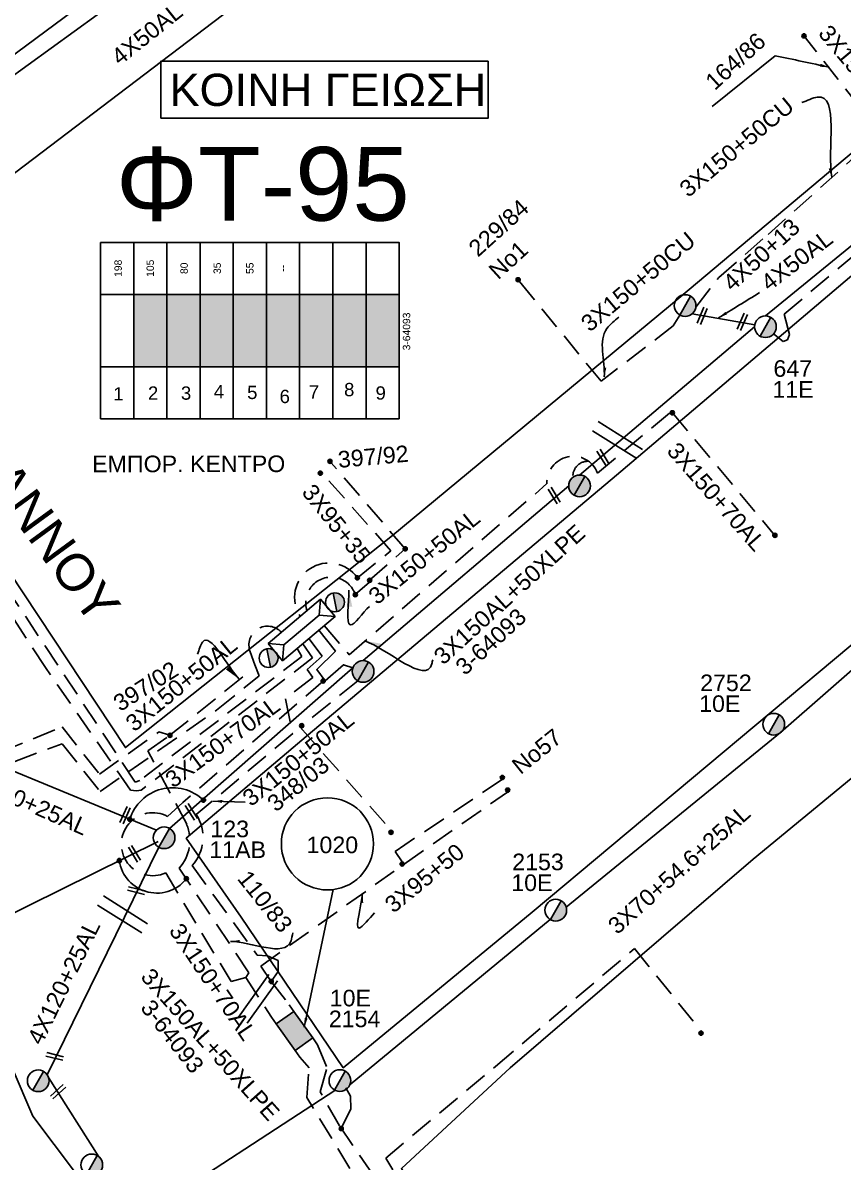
# Model space of a CAD drawing. Header units: millimetres. Extents: x 1266 to 3066, y 765 to 1784.
# Drawn here: x 1404.5 to 1493.5, y 1570.9 to 1694.6 of the extents above; entities that cross this region are included whole.
import ezdxf
from ezdxf.enums import TextEntityAlignment as Align

# ---------------------------------------------------------------- set-up
doc = ezdxf.new("R2010")
doc.units = ezdxf.units.MM
doc.linetypes.add('DASHED', pattern=[19.05, 12.7, -6.35])
for name, color, linetype in [('Link Box 4 Διευθύνσεων', 7, 'Continuous'), ('Άγνωστα', 7, 'Continuous'), ('Ασφαλειοκιβώτια Χ.Τ 9 αναχωρήσεων', 7, 'Continuous'), ('Γέφυρες Εναέριου Δικτύου', 7, 'Continuous'), ('Γυμνά εναέρια ΧΤ (3Φ)   4x50AL', 7, 'Continuous'), ('Γυμνά εναέρια ΧΤ και ΦΟΠ (3Φ)   4x50+16AL', 7, 'Continuous'), ('Επιγραφές - Σχήματα', 7, 'Continuous'), ('Καλώδια ΧΤ   3x150+50AL', 7, 'DASHED'), ('Καλώδια ΧΤ   3x150+50CU', 7, 'DASHED'), ('Καλώδια ΧΤ   3x150+70AL', 7, 'DASHED'), ('Καλώδια ΧΤ   3x150AL+50XLPE', 7, 'DASHED'), ('Μηχανική τομή', 7, 'Continuous'), ('Στύλος Ξύλινος', 7, 'Continuous'), ('Στύλος Ξύλινος @ 1', 7, 'Continuous'), ('Στύλος ΦΜ', 7, 'Continuous'), ('Στύλος ΦΜ @ 1', 7, 'Continuous'), ('Συνδέσεις', 7, 'Continuous'), ('Συνεστραμμένα ΧΤ   3x70+54.6+25 AL', 7, 'SYN_LINE'), ('Συνεστραμμένα ΧΤ   4x120+25 AL', 7, 'SYN_LINE'), ('Τομή', 7, 'Continuous'), ('Υποσταθμός εναέριος 2 στύλων', 7, 'Continuous'), ('Υποσταθμός πόλεως', 7, 'Continuous'), ('Υπόβαθρο ΔΕΗ', 7, 'Continuous'), ('Υπόγεια καλώδια Δικτύου ΧΤ και Παρ. ΧΤ - 3X150+70 AL', 7, 'DASHED')]:
    doc.layers.add(name, color=color, linetype=linetype)
doc.styles.get("Standard").update_dxf_attribs({"font": 'arial.ttf'})
doc.linetypes.add('SYN_LINE', pattern='A,0.5,-0.0001,["/\\/\\/\\/",Standard,S=0.1,R=0,X=0,Y=-0.05],-0.25', length=0.7501)
doc.dimstyles.new('ISO-25', dxfattribs={"dimtxt": 2.5, "dimasz": 2.5, "dimexe": 1.25, "dimexo": 0.625, "dimtad": 1, "dimtxsty": 'Standard', "dimcen": 2.5, "dimadec": 0, "dimazin": 0, "dimtfac": 1, "dimtmove": 0, "dimatfit": 3, "dimfxl": 1, "dimarcsym": 0})

# ---------------------------------------------------------------- blocks, each defined once
blk = doc.blocks.new('ΥΠΑΡΧΩΝ ΤΣΙΜΕΝΤΕΝΙΟΣ ΣΤΥΛΟΣ')
at = {"layer": 'Στύλος ΦΜ'}
blk.add_hatch(color=7, dxfattribs=at).paths.add_polyline_path([(-1.29, -2.28, 0.574793), (2.62, 0, 0.268822), (1.3, 2.27)])
at = {"layer": 'Στύλος ΦΜ', "color": 7}
blk.add_line((-1.29, -2.28), (1.3, 2.27), dxfattribs=at)
blk.add_circle((0, 0), 2.62, dxfattribs=at)
at = {"layer": 'Στύλος ΦΜ', "flags": 4}
for tag, p in [('ΑΡΙΘΜΟΣ', (-4.68, 8.05)), ('ΤΥΠΟΣ', (-4.91, 3.03))]:
    blk.add_attdef(tag, p, '', height=4, dxfattribs=at)
blk = doc.blocks.new('ΥΠΑΡΧΩΝ ΞΥΛΙΝΟΣ ΣΤΥΛΟΣ')
at = {"layer": 'Στύλος Ξύλινος'}
h = blk.add_hatch(color=7, dxfattribs=at)
h.paths.add_polyline_path([(-2.62, 0, 0.270008), (-1.29, -2.28), (1.3, 2.27, 0.576266)])
h.paths.add_polyline_path([(-1.29, -2.28, 0.574793), (2.62, 0, 0.268822), (1.3, 2.27)])
at = {"layer": 'Στύλος Ξύλινος', "color": 7}
blk.add_line((-1.29, -2.28), (1.3, 2.27), dxfattribs=at)
blk.add_circle((0, 0), 2.62, dxfattribs=at)
at = {"layer": 'Στύλος Ξύλινος', "flags": 4}
for tag, p in [('ΑΡΙΘΜΟΣ', (-4.91, 8.6)), ('ΤΥΠΟΣ', (-4.85, 3.39))]:
    blk.add_attdef(tag, p, '', height=4, dxfattribs=at)
blk = doc.blocks.new('_ΣΥΝΔΕΣΗ')
at = {"layer": 'Συνδέσεις', "linetype": 'SYN_LINE', "ltscale": 40}
blk.add_hatch(color=256, dxfattribs=at).paths.add_polyline_path([(0.5, -0.01, 1), (-0.5, -0.01, 1)])
at = {"layer": 'Συνδέσεις'}
blk.add_circle((0, -0.01), 0.5, dxfattribs=at)
blk = doc.blocks.new('ΑΣΦΑΛΕΙΟΚΙΒΩΤΙΟ ΥΠΟΣΤΑΘΜΟΥ 9 ΑΝΑΧΩΡΗΣΕΩΝ')
at = {"layer": 'Ασφαλειοκιβώτια Χ.Τ 9 αναχωρήσεων', "ltscale": 40}
for p, q in [((-23.8, 40.36), (24.02, 40.36)), ((-9.72, 40.36), (-9.72, -40.64)), ((9.94, 40.36), (9.94, -40.64)), ((-23.8, 31.36), (24.02, 31.36)), ((-23.8, 22.36), (24.02, 22.36)), ((-23.8, 13.36), (24.02, 13.36)), ((-23.8, 4.36), (24.02, 4.36)), ((-23.8, -4.64), (24.02, -4.64)), ((-23.8, -13.64), (24.02, -13.64)), ((-23.8, -22.64), (24.02, -22.64)), ((-23.8, -31.64), (24.02, -31.64))]:
    blk.add_line(p, q, dxfattribs=at)
at = {"layer": 'Ασφαλειοκιβώτια Χ.Τ 9 αναχωρήσεων'}
blk.add_lwpolyline([(-23.8, -40.64), (24.02, -40.64), (24.02, 40.36), (-23.8, 40.36)], close=True, dxfattribs=at)
for s, p in [('1', (-18.82, 36.91)), ('2', (-18.62, 27.51)), ('3', (-18.62, 18.57)), ('4', (-18.22, 9.65)), ('5', (-18.44, 0.61)), ('6', (-19.53, -8.2)), ('7', (-18.33, -16.12)), ('8', (-17.67, -25.69)), ('9', (-18.59, -34.23))]:
    blk.add_text(s, height=3.6, rotation=270, dxfattribs=at).set_placement(p)
at = {"layer": 'Ασφαλειοκιβώτια Χ.Τ 9 αναχωρήσεων', "ltscale": 40}
for tag, height, p in [('ΟΝΟΜΑ', 5, (-0.16, 44.31)), ('ΚΕΙΜΕΝΟ 1', 2, (17.06, 35.59)), ('ΚΕΙΜΕΝΟ 2', 2, (17.06, 26.88)), ('ΚΕΙΜΕΝΟ 3', 2, (17.06, 17.69)), ('ΚΕΙΜΕΝΟ 4', 2, (17.06, 8.71)), ('ΚΕΙΜΕΝΟ 5', 2, (17.06, -0.13)), ('ΚΕΙΜΕΝΟ 6', 2, (17.06, -9.05)), ('ΚΕΙΜΕΝΟ 7', 2, (17.06, -18.13)), ('ΚΕΙΜΕΝΟ 8', 2, (17.06, -26.85)), ('ΚΕΙΜΕΝΟ 9', 2, (17.06, -35.99)), ('ΣΧ', 2, (-0.1, -42.64))]:
    blk.add_attdef(tag, text='', height=height, dxfattribs=at).set_placement(p, align=Align.MIDDLE_CENTER)
blk = doc.blocks.new('LINK BOX 4 ΑΝΑΧΩΡΗΣΕΩΝ')
at = {"layer": 'Link Box 4 Διευθύνσεων', "ltscale": 40}
blk.add_hatch(color=256, dxfattribs=at).paths.add_polyline_path([(-3.54, 0), (-3.54, -4.67), (3.54, -4.67), (3.54, 0)])
for p, q in [((-3.54, 0), (-5.33, 0)), ((5.33, 0), (3.54, 0)), ((-3.54, -4.67), (-5.33, -4.67)), ((5.33, -4.67), (3.54, -4.67))]:
    blk.add_line(p, q, dxfattribs=at)
blk.add_lwpolyline([(-3.54, -4.67), (-3.54, 0), (3.54, 0), (3.54, -4.67)], close=True, dxfattribs=at)
blk = doc.blocks.new('ΥΠΟΣΤΑΘΜΟΣ ΕΝΑΕΡΙΟΣ ΕΠΙ 2 ΣΤΥΛΩΝ')
at = {"layer": 'Υποσταθμός εναέριος 2 στύλων', "linetype": 'Continuous'}
for points in [[(-11.97, -2.11, 0.574793), (-8.45, -0.07, 0.268822), (-9.64, 1.98)], [(9.68, -2.15, 0.574793), (13.19, -0.1, 0.268822), (12.01, 1.95)]]:
    blk.add_hatch(color=256, dxfattribs=at).paths.add_polyline_path(points)
for p, q in [((-11.97, -2.11), (-9.64, 1.98)), ((9.68, -2.15), (12.01, 1.95))]:
    blk.add_line(p, q, dxfattribs=at)
for centre in [(-10.81, -0.07), (10.84, -0.1)]:
    blk.add_circle(centre, 2.36, dxfattribs=at)
at = {"layer": 'Υποσταθμός πόλεως', "linetype": 'Continuous', "ltscale": 40}
blk.add_lwpolyline([(-8.57, 2.82), (8.57, 2.82), (8.57, -2.82), (-8.57, -2.82)], close=True, dxfattribs=at)
for points in [[(-5.75, 0), (-8.57, 2.82)], [(-8.57, -2.82), (-5.75, 0)], [(-5.75, 0), (5.75, 0)], [(5.75, 0), (8.57, 2.82)], [(8.57, -2.82), (5.75, 0)]]:
    blk.add_lwpolyline(points, dxfattribs=at)
at = {"layer": 'Υποσταθμός εναέριος 2 στύλων', "ltscale": 40, "flags": 1}
for tag, p in [('ΜΕΤΑΣΧΗΜΑΤΙΣΜΟΣ', (14.09, 2.51)), ('ΙΣΧΥΣ', (14.07, -0.28)), ('ΑΡΙΘΜΟΣ', (14.19, -3))]:
    blk.add_attdef(tag, p, '', height=1.8, dxfattribs=at)
blk = doc.blocks.new('ΜΗΧΑΝΙΚΗ ΤΟΜΗ')
at = {"layer": 'Μηχανική τομή', "ltscale": 40}
for p, q in [((-1.89, 0.78), (1.89, 0.78)), ((1.89, 0), (-1.89, 0))]:
    blk.add_line(p, q, dxfattribs=at)
blk = doc.blocks.new('ΤΟΜΗ')
at = {"layer": 'Τομή', "ltscale": 40}
for p, q in [((-5.68, 0), (5.68, 0)), ((5.68, -2.33), (-5.68, -2.33))]:
    blk.add_line(p, q, dxfattribs=at)

msp = doc.modelspace()

# ---------------------------------------------------------------- hatches: boundary and pattern name
at = {"layer": 'Ασφαλειοκιβώτια Χ.Τ 9 αναχωρήσεων'}
for color, points in [(1, [(1416.49, 1657.23), (1420.09, 1657.23), (1420.09, 1665.09), (1416.49, 1665.09)]), (85, [(1420.09, 1665.09), (1420.09, 1657.23), (1423.69, 1657.23), (1423.69, 1665.09)]), (6, [(1423.69, 1665.09), (1423.69, 1657.23), (1427.29, 1657.23), (1427.29, 1665.09)]), (133, [(1427.29, 1665.09), (1427.29, 1657.23), (1430.89, 1657.23), (1430.89, 1665.09)]), (173, [(1430.89, 1665.09), (1430.89, 1657.23), (1434.49, 1657.23), (1434.49, 1665.09)]), (27, [(1434.49, 1665.09), (1434.49, 1657.23), (1438.09, 1657.23), (1438.09, 1665.09)]), (62, [(1438.09, 1665.09), (1438.09, 1657.23), (1441.69, 1657.23), (1441.69, 1665.09)]), (2, [(1441.69, 1665.09), (1441.69, 1657.23), (1445.29, 1657.23), (1445.29, 1665.09)])]:
    msp.add_hatch(color=color, dxfattribs=at).paths.add_polyline_path(points)

# ---------------------------------------------------------------- linework, layer by layer
at = {"layer": 'Άγνωστα', "color": 30, "ltscale": 0.2}
for points in [[(1485.03, 1662.77), (1505.88, 1679.77)], [(1464.87, 1645.5), (1483.85, 1661.6)]]:
    msp.add_lwpolyline(points, dxfattribs=at)
at = {"layer": 'Άγνωστα', "color": 30, "linetype": 'DASHED', "ltscale": 0.2}
msp.add_lwpolyline([(1485.92, 1660.83), (1486.94, 1660.01), (1487.43, 1660.16), (1487.64, 1660.76), (1487.06, 1662.97), (1494.87, 1669.53), (1503.39, 1659.64)], dxfattribs=at)
at = {"layer": 'Άγνωστα', "color": 6, "linetype": 'DASHED', "ltscale": 0.2}
msp.add_lwpolyline([(1440.76, 1634.34), (1444.4, 1637.27), (1436.74, 1645.92)], dxfattribs=at)
at = {"layer": 'Άγνωστα', "color": 1, "ltscale": 0.2}
for points in [[(1436.59, 1628.67), (1438.38, 1626.36), (1436.35, 1624.38), (1437.28, 1623.14)], [(1437.28, 1623.14), (1439.27, 1624.9), (1440.27, 1624.56)]]:
    msp.add_lwpolyline(points, dxfattribs=at)
at = {"layer": 'Άγνωστα', "color": 85, "linetype": 'DASHED', "ltscale": 0.2}
for points in [[(1440.8, 1623.16), (1434.54, 1618.14)], [(1434.54, 1618.14), (1444.63, 1606.7)]]:
    msp.add_lwpolyline(points, dxfattribs=at)
at = {"layer": 'Άγνωστα', "color": 62, "linetype": 'DASHED', "ltscale": 0.2}
for points in [[(1456.46, 1612.44), (1444.86, 1604.64), (1445.62, 1603.49)], [(1445.84, 1603.27), (1457.04, 1611.07)], [(1431.4, 1590.52), (1430.28, 1592.2), (1445.84, 1603.27)], [(1455.75, 1581.3), (1470.82, 1594.1), (1478.26, 1584.9)], [(1458.19, 1547.12), (1443.83, 1571.35), (1455.75, 1581.3)]]:
    msp.add_lwpolyline(points, dxfattribs=at)
at = {"layer": 'Άγνωστα', "color": 6, "linetype": 'DASHED', "ltscale": 0.2}
msp.add_arc((1437.69, 1632.21), 3.74, 34.8379, 213.2796, dxfattribs=at)
at = {"layer": 'Γέφυρες Εναέριου Δικτύου', "ltscale": 0.2}
for points in [[(1416.07, 1608.14, -0.558665), (1424.06, 1610.2, 0.404017)], [(1414.93, 1603.64, 0.683571), (1422.37, 1601.89, -0.525525)]]:
    msp.add_lwpolyline(points, format="xyb", dxfattribs=at)
at = {"layer": 'Γυμνά εναέρια ΧΤ (3Φ)   4x50AL', "color": 2}
msp.add_lwpolyline([(1397.5, 1684.61), (1415.03, 1697.29)], dxfattribs=at)
at = {"layer": 'Γυμνά εναέρια ΧΤ (3Φ)   4x50AL', "color": 30}
msp.add_lwpolyline([(1477.08, 1662.99), (1483.87, 1661.8)], dxfattribs=at)
at = {"layer": 'Γυμνά εναέρια ΧΤ και ΦΟΠ (3Φ)   4x50+16AL', "color": 85}
for points in [[(1441.38, 1625.36), (1463.69, 1644.32)], [(1420.37, 1607.14), (1440.27, 1624.56)]]:
    msp.add_lwpolyline(points, dxfattribs=at)
at = {"layer": 'Γυμνά εναέρια ΧΤ και ΦΟΠ (3Φ)   4x50+16AL', "color": 1}
msp.add_lwpolyline([(1370.2, 1581.51), (1419.14, 1605.73)], dxfattribs=at)
at = {"layer": 'Επιγραφές - Σχήματα', "ltscale": 0.2}
msp.add_lwpolyline([(1486.08, 1691.02), (1479.27, 1685.52)], dxfattribs=at)
at = {"layer": 'Επιγραφές - Σχήματα', "color": 190}
msp.add_lwpolyline([(1419.42, 1684.23), (1454.94, 1684.23), (1454.94, 1690.41), (1419.42, 1690.41)], close=True, dxfattribs=at)
at = {"layer": 'Επιγραφές - Σχήματα'}
msp.add_circle((1437.51, 1605.46), 5, dxfattribs=at)
at = {"layer": 'Καλώδια ΧΤ   3x150+50AL', "color": 27, "ltscale": 0.2}
msp.add_lwpolyline([(1434.22, 1626.67), (1434.75, 1625.81), (1417.14, 1612.32), (1416.66, 1612.17), (1403.06, 1632.69), (1387.9, 1655.7), (1380.91, 1666.64)], dxfattribs=at)
at = {"layer": 'Καλώδια ΧΤ   3x150+50AL', "color": 173, "ltscale": 0.2}
msp.add_lwpolyline([(1434.84, 1627.19), (1435.9, 1625.66), (1417.3, 1611.28), (1416.79, 1611.21), (1416.16, 1611.3), (1406.92, 1624.61), (1379.97, 1665.71)], dxfattribs=at)
at = {"layer": 'Καλώδια ΧΤ   3x150+50AL', "color": 133, "ltscale": 0.2}
for points in [[(1442.09, 1634.08), (1445.95, 1637.48), (1437.93, 1646.82)], [(1440.53, 1632.51), (1442.32, 1634.07)]]:
    msp.add_lwpolyline(points, dxfattribs=at)
at = {"layer": 'Καλώδια ΧΤ   3x150+50AL', "color": 62, "ltscale": 0.2}
msp.add_lwpolyline([(1435.49, 1627.74), (1436.94, 1625.83), (1435.32, 1624.38), (1435.91, 1623.52), (1432.95, 1621.2), (1433.74, 1617.44), (1423.28, 1608.64, 0.640404)], format="xyb", dxfattribs=at)
at = {"layer": 'Καλώδια ΧΤ   3x150+50AL', "color": 2, "ltscale": 0.2}
msp.add_lwpolyline([(1344.62, 1616.92), (1343.49, 1616.38), (1357.2, 1594.04), (1364.46, 1583.54), (1389.48, 1600.09), (1392.87, 1610.4), (1408.73, 1616.33), (1412.84, 1611.14), (1425.49, 1619.98), (1430.09, 1623.7), (1429.65, 1624.88), (1429.13, 1626.32)], dxfattribs=at)
at = {"layer": 'Καλώδια ΧΤ   3x150+50AL', "color": 1, "ltscale": 0.2}
for points in [[(1420.42, 1617.24), (1428.6, 1623.82)], [(1353.93, 1620.42), (1345.87, 1614.51), (1364.64, 1585.08), (1388.47, 1601.13), (1391.47, 1611.13), (1408.72, 1618.15), (1412.78, 1613.03), (1419.22, 1617.61), (1420.42, 1617.24)]]:
    msp.add_lwpolyline(points, dxfattribs=at)
at = {"layer": 'Καλώδια ΧΤ   3x150+50AL', "color": 62, "ltscale": 0.2}
for points in [[(1422.84, 1603.1), (1429.88, 1593.38), (1431.02, 1593.29), (1432.17, 1592.78), (1432.17, 1591.59), (1431.4, 1590.52)], [(1431.4, 1590.52), (1433.35, 1588)], [(1434.53, 1582.31), (1435.52, 1581.16)]]:
    msp.add_lwpolyline(points, dxfattribs=at)
at = {"layer": 'Καλώδια ΧΤ   3x150+50AL', "color": 151, "ltscale": 0.2}
msp.add_lwpolyline([(1436.44, 1583.66), (1437.46, 1581.16)], dxfattribs=at)
at = {"layer": 'Καλώδια ΧΤ   3x150+50AL', "color": 133, "ltscale": 0.2}
msp.add_arc((1437.91, 1631.65), 2.76, 18.0087, 198.6467, dxfattribs=at)
at = {"layer": 'Καλώδια ΧΤ   3x150+50AL', "color": 2, "ltscale": 0.2}
msp.add_arc((1431.02, 1627.06), 2.03, 42.488, 201.4196, dxfattribs=at)
at = {"layer": 'Καλώδια ΧΤ   3x150+50AL', "color": 62, "ltscale": 0.2}
msp.add_arc((1419.44, 1606.16), 4.57, 317.9717, 32.8462, dxfattribs=at)
at = {"layer": 'Καλώδια ΧΤ   3x150+50CU', "color": 30, "ltscale": 0.2}
for points in [[(1496.02, 1681.09), (1497.63, 1682.44), (1489.22, 1693.15)], [(1477.48, 1663.72), (1479.97, 1666.95), (1485.32, 1671.61), (1496.05, 1681.22)], [(1475.74, 1662.86), (1475.04, 1661.7), (1467.2, 1655.68), (1458.34, 1666.52)]]:
    msp.add_lwpolyline(points, dxfattribs=at)
at = {"layer": 'Καλώδια ΧΤ   3x150+70AL', "color": 1, "ltscale": 0.2}
for points in [[(1437.07, 1623.14), (1421.83, 1609.95), (1420.17, 1608.44)], [(1422.24, 1607.58), (1418.01, 1615.56), (1420.42, 1617.23)], [(1419.97, 1602.3), (1427.05, 1590.51), (1428.64, 1590.95)], [(1428.64, 1590.95), (1428.98, 1591.47), (1421.44, 1602.82)], [(1428.64, 1590.95), (1431.45, 1586.65)]]:
    msp.add_lwpolyline(points, dxfattribs=at)
for centre, radius, start, end in [((1418.57, 1605.42), 3.42, 62.1154, 294.1551), ((1418.03, 1605.83), 4.55, 318.4768, 22.5469)]:
    msp.add_arc(centre, radius, start, end, dxfattribs=at)
at = {"layer": 'Καλώδια ΧΤ   3x150AL+50XLPE', "color": 85, "ltscale": 0.2}
for points in [[(1466.82, 1645.71), (1474.94, 1652.48)], [(1437.17, 1629.16), (1439.87, 1625.98), (1461.33, 1644.56)]]:
    msp.add_lwpolyline(points, dxfattribs=at)
for centre, radius, start, end in [((1464.17, 1644.69), 2.84, 21.0965, 182.6926), ((1465.77, 1645.36), 1.63, 87.4056, 184.0276)]:
    msp.add_arc(centre, radius, start, end, dxfattribs=at)
at = {"layer": 'Συνεστραμμένα ΧΤ   3x70+54.6+25 AL', "color": 151, "ltscale": 20}
for points in [[(1486.67, 1617.53), (1507.94, 1636.13)], [(1463.41, 1598.57), (1486.67, 1617.53)], [(1439.96, 1579.34), (1461.69, 1597.24)], [(1417.12, 1564.87), (1438.41, 1578.75)]]:
    msp.add_lwpolyline(points, dxfattribs=at)
at = {"layer": 'Συνεστραμμένα ΧΤ   3x70+54.6+25 AL', "color": 30, "ltscale": 20}
msp.add_lwpolyline([(1412.71, 1571.5), (1407.25, 1580.11)], dxfattribs=at)
at = {"layer": 'Συνεστραμμένα ΧΤ   4x120+25 AL', "color": 85, "ltscale": 20}
msp.add_lwpolyline([(1418.95, 1606.95), (1390.89, 1618.54)], dxfattribs=at)
at = {"layer": 'Συνεστραμμένα ΧΤ   4x120+25 AL', "color": 30, "ltscale": 20}
msp.add_lwpolyline([(1407.11, 1580.4), (1419.21, 1605.09)], dxfattribs=at)
at = {"layer": 'Υπόβαθρο ΔΕΗ'}
for points in [[(1381.21, 1761.76), (1338.11, 1731.42), (1364.05, 1693.68), (1378.56, 1672.24), (1393.41, 1683.65), (1411.03, 1696.73), (1426.04, 1707.89), (1441.91, 1719.86), (1463.89, 1736.57), (1483.98, 1751.86), (1497.58, 1762.11)], [(1514, 1762.2), (1494.32, 1747.18), (1469.13, 1727.86), (1437.25, 1703.91), (1384.11, 1663.49), (1415.6, 1615.91), (1444.38, 1638.77), (1474.75, 1663.94), (1508.1, 1691.98), (1547.14, 1724.34), (1570.75, 1744.78), (1571.38, 1751.01), (1562.06, 1762.46)], [(1575.69, 1735.91), (1581.89, 1733.3), (1597.39, 1713.99), (1563.33, 1685.18), (1531.31, 1657.9), (1494.3, 1626.98), (1459.72, 1598.04), (1439.23, 1581.16), (1428.16, 1597.51), (1422.19, 1606.06), (1434.74, 1616.7), (1468.87, 1645.49), (1494.14, 1666.95), (1515.27, 1684.58), (1534.06, 1700.55), (1553.56, 1716.87), (1565.36, 1727.23), (1575.69, 1735.91)], [(1457.35, 1581.16), (1483.69, 1603.78), (1516.84, 1631.07), (1556.74, 1664.05), (1588.52, 1691.41), (1604.35, 1705.76), (1633.5, 1669.43), (1603.24, 1644.31), (1567.66, 1614.67), (1527.47, 1581.16)], [(1403.3, 1581.16), (1405.55, 1575.91), (1436.19, 1535.19), (1451.87, 1513.13), (1465.64, 1494.27), (1480.85, 1475.27), (1493.04, 1458.41), (1480.08, 1447.21), (1453.06, 1423.75), (1417.71, 1393.65), (1396.94, 1416.7), (1389.89, 1424.58), (1443.55, 1470.36), (1413.37, 1514.62), (1393.51, 1542.14)], [(1457.35, 1581.16), (1445.54, 1570.21), (1457.33, 1550.59), (1468.92, 1533.09), (1509.14, 1565.67), (1527.47, 1581.16)]]:
    msp.add_lwpolyline(points, dxfattribs=at)
at = {"layer": 'Υπόγεια καλώδια Δικτύου ΧΤ και Παρ. ΧΤ - 3X150+70 AL', "color": 85, "ltscale": 0.2}
msp.add_lwpolyline([(1474.94, 1652.26), (1486.06, 1638.95)], dxfattribs=at)
at = {"layer": 'Υπόγεια καλώδια Δικτύου ΧΤ και Παρ. ΧΤ - 3X150+70 AL', "color": 62, "ltscale": 0.2}
for points in [[(1435.27, 1577.92), (1435.52, 1581.16)], [(1456.45, 1536.86), (1449.56, 1552.48), (1449.86, 1553.96), (1435.27, 1577.92)]]:
    msp.add_lwpolyline(points, dxfattribs=at)
at = {"layer": 'Υπόγεια καλώδια Δικτύου ΧΤ και Παρ. ΧΤ - 3X150+70 AL', "color": 151, "ltscale": 0.2}
msp.add_lwpolyline([(1471.94, 1520.68, -0.887434), (1467.47, 1525.76), (1465.61, 1528.46), (1455.26, 1542.68), (1451.44, 1551.35), (1450.96, 1554.93), (1444.58, 1566.41), (1438.81, 1574.86), (1436.72, 1578.53), (1437.46, 1581.16)], format="xyb", dxfattribs=at)
msp.add_lwpolyline([(1439.01, 1574.56), (1440.04, 1576.69), (1440, 1578.07), (1439.51, 1578.98)], dxfattribs=at)

# ---------------------------------------------------------------- block references
at = {"layer": 'Link Box 4 Διευθύνσεων', "xscale": 0.4999999999999369, "yscale": 0.4999999999999369, "zscale": 0.4999999999999369, "rotation": 305.4131018580933}
msp.add_blockref('LINK BOX 4 ΑΝΑΧΩΡΗΣΕΩΝ', (1434.89, 1585.83), dxfattribs=at)
at = {"layer": 'Ασφαλειοκιβώτια Χ.Τ 9 αναχωρήσεων'}
ref = msp.add_blockref('ΑΣΦΑΛΕΙΟΚΙΒΩΤΙΟ ΥΠΟΣΤΑΘΜΟΥ 9 ΑΝΑΧΩΡΗΣΕΩΝ', (1429.04, 1661.12), dxfattribs=dict(at, xscale=0.3999999999999773, yscale=0.3999999999999773, zscale=0.3999999999999773, rotation=90))
ref.add_attrib('ΣΧ', '3-64093', dxfattribs={"ltscale": 40, "height": 0.8, "rotation": 90}).set_placement((1446.09, 1661.08), align=Align.MIDDLE_CENTER)
ref.add_attrib('ΚΕΙΜΕΝΟ 2', '105', dxfattribs={"ltscale": 40, "height": 0.8, "rotation": 90}).set_placement((1418.28, 1667.94), align=Align.MIDDLE_CENTER)
ref.add_attrib('ΚΕΙΜΕΝΟ 1', '198', dxfattribs={"ltscale": 40, "height": 0.8, "rotation": 90}).set_placement((1414.8, 1667.94), align=Align.MIDDLE_CENTER)
ref.add_attrib('ΚΕΙΜΕΝΟ 3', '80', dxfattribs={"ltscale": 40, "height": 0.8, "rotation": 90}).set_placement((1421.96, 1667.94), align=Align.MIDDLE_CENTER)
ref.add_attrib('ΚΕΙΜΕΝΟ 4', '35', dxfattribs={"ltscale": 40, "height": 0.8, "rotation": 90}).set_placement((1425.55, 1667.94), align=Align.MIDDLE_CENTER)
ref.add_attrib('ΚΕΙΜΕΝΟ 5', '55', dxfattribs={"ltscale": 40, "height": 0.8, "rotation": 90}).set_placement((1429.09, 1667.94), align=Align.MIDDLE_CENTER)
ref.add_attrib('ΚΕΙΜΕΝΟ 6', '--', dxfattribs={"ltscale": 40, "height": 0.8, "rotation": 90}).set_placement((1432.66, 1667.94), align=Align.MIDDLE_CENTER)
at = {"layer": 'Μηχανική τομή'}
for p, xscale, yscale, zscale, rotation in [((1478.35, 1662.7), 0.4999999999999228, 0.4999999999999228, 0.4999999999999228, 66.5792723577843), ((1482.7, 1662.06), 0.4999999999999228, 0.4999999999999228, 0.4999999999999228, 66.5792723577843), ((1467.58, 1647.49), 0.4999999999998547, 0.4999999999998547, 0.4999999999998547, 121.5648545212797), ((1462.28, 1643.37), 0.4999999999998547, 0.4999999999998547, 0.4999999999998547, 121.5648545212797), ((1415.74, 1608.5), 0.4999999999999598, 0.4999999999999598, 0.4999999999999598, 65.96796701551223), ((1422.91, 1609.03), 0.4999999999998547, 0.4999999999998547, 0.4999999999998547, 121.5648545212797), ((1416.75, 1604.49), 0.4999999999998547, 0.4999999999998547, 0.4999999999998547, 121.5648545212797), ((1416.83, 1600.58), 0.4999999999998978, 0.4999999999998978, 0.4999999999998978, 165.8157892618691), ((1407.97, 1582.57), 0.4999999999998978, 0.4999999999998978, 0.4999999999998978, 165.8157892618691), ((1408.15, 1578.7), 0.499999999999676, 0.499999999999676, 0.499999999999676, 222.2923170198004)]:
    msp.add_blockref('ΜΗΧΑΝΙΚΗ ΤΟΜΗ', p, dxfattribs=dict(at, xscale=xscale, yscale=yscale, zscale=zscale, rotation=rotation))
at = {"layer": 'Στύλος Ξύλινος @ 1', "ltscale": 40, "xscale": 0.4499999999998181, "yscale": 0.4499999999998181, "zscale": 0.4499999999998181}
for p in [(1464.87, 1644.32), (1441.38, 1624.18)]:
    msp.add_blockref('ΥΠΑΡΧΩΝ ΞΥΛΙΝΟΣ ΣΤΥΛΟΣ', p, dxfattribs=at)
at = {"layer": 'Στύλος ΦΜ @ 1', "ltscale": 40, "xscale": 0.4499999999998181, "yscale": 0.4499999999998181, "zscale": 0.4499999999998181}
msp.add_blockref('ΥΠΑΡΧΩΝ ΤΣΙΜΕΝΤΕΝΙΟΣ ΣΤΥΛΟΣ', (1476.32, 1663.89), dxfattribs=at)
at = {"layer": 'Στύλος ΦΜ @ 1', "ltscale": 40}
ref = msp.add_blockref('ΥΠΑΡΧΩΝ ΤΣΙΜΕΝΤΕΝΙΟΣ ΣΤΥΛΟΣ', (1485.03, 1661.6), dxfattribs=dict(at, xscale=0.4499999999998181, yscale=0.4499999999998181, zscale=0.4499999999998181))
ref.add_attrib('ΤΥΠΟΣ', '11E', (1485.79, 1653.89), dxfattribs={"layer": 'Στύλος ΦΜ', "height": 1.8, "flags": 4})
ref.add_attrib('ΑΡΙΘΜΟΣ', '647', (1485.9, 1656.16), dxfattribs={"layer": 'Στύλος ΦΜ', "height": 1.8, "flags": 4})
ref = msp.add_blockref('ΥΠΑΡΧΩΝ ΤΣΙΜΕΝΤΕΝΙΟΣ ΣΤΥΛΟΣ', (1485.93, 1618.44), dxfattribs=dict(at, xscale=0.4499999999998181, yscale=0.4499999999998181, zscale=0.4499999999998181))
ref.add_attrib('ΤΥΠΟΣ', '10E', (1477.84, 1619.78), dxfattribs={"layer": 'Στύλος ΦΜ', "height": 1.8, "flags": 4})
ref.add_attrib('ΑΡΙΘΜΟΣ', '2752', (1477.95, 1622.04), dxfattribs={"layer": 'Στύλος ΦΜ', "height": 1.8, "flags": 4})
ref = msp.add_blockref('ΥΠΑΡΧΩΝ ΤΣΙΜΕΝΤΕΝΙΟΣ ΣΤΥΛΟΣ', (1419.79, 1606.12), dxfattribs=dict(at, xscale=0.4499999999998181, yscale=0.4499999999998181, zscale=0.4499999999998181))
ref.add_attrib('ΤΥΠΟΣ', '11AB', (1424.7, 1603.92), dxfattribs={"layer": 'Στύλος ΦΜ', "height": 1.8, "flags": 4})
ref.add_attrib('ΑΡΙΘΜΟΣ', '123', (1424.81, 1606.18), dxfattribs={"layer": 'Στύλος ΦΜ', "height": 1.8, "flags": 4})
ref = msp.add_blockref('ΥΠΑΡΧΩΝ ΤΣΙΜΕΝΤΕΝΙΟΣ ΣΤΥΛΟΣ', (1462.28, 1598.26), dxfattribs=dict(at, xscale=0.4499999999998181, yscale=0.4499999999998181, zscale=0.4499999999998181))
ref.add_attrib('ΤΥΠΟΣ', '10E', (1457.46, 1600.34), dxfattribs={"layer": 'Στύλος ΦΜ', "height": 1.8, "flags": 4})
ref.add_attrib('ΑΡΙΘΜΟΣ', '2153', (1457.56, 1602.6), dxfattribs={"layer": 'Στύλος ΦΜ', "height": 1.8, "flags": 4})
ref = msp.add_blockref('ΥΠΑΡΧΩΝ ΤΣΙΜΕΝΤΕΝΙΟΣ ΣΤΥΛΟΣ', (1438.86, 1579.76), dxfattribs=dict(at, xscale=0.4499999999998181, yscale=0.4499999999998181, zscale=0.4499999999998181))
ref.add_attrib('ΤΥΠΟΣ', '2154', (1437.66, 1585.56), dxfattribs={"layer": 'Στύλος ΦΜ', "height": 1.8, "flags": 4})
ref.add_attrib('ΑΡΙΘΜΟΣ', '10E', (1437.76, 1587.82), dxfattribs={"layer": 'Στύλος ΦΜ', "height": 1.8, "flags": 4})
ref = msp.add_blockref('ΥΠΑΡΧΩΝ ΤΣΙΜΕΝΤΕΝΙΟΣ ΣΤΥΛΟΣ', (1406.13, 1579.74), dxfattribs=dict(at, xscale=0.4499999999998181, yscale=0.4499999999998181, zscale=0.4499999999998181))
ref.add_attrib('ΤΥΠΟΣ', '11AB', (1397.61, 1576.56), dxfattribs={"layer": 'Στύλος ΦΜ', "height": 1.8, "flags": 4})
ref = msp.add_blockref('ΥΠΑΡΧΩΝ ΤΣΙΜΕΝΤΕΝΙΟΣ ΣΤΥΛΟΣ', (1411.94, 1570.61), dxfattribs=dict(at, xscale=0.4499999999998181, yscale=0.4499999999998181, zscale=0.4499999999998181))
ref.add_attrib('ΤΥΠΟΣ', '139', (1404.99, 1564.97), dxfattribs={"layer": 'Στύλος ΦΜ', "height": 1.8, "flags": 4})
ref.add_attrib('ΑΡΙΘΜΟΣ', '11M', (1405.1, 1567.23), dxfattribs={"layer": 'Στύλος ΦΜ', "height": 1.8, "flags": 4})
at = {"layer": 'Συνδέσεις', "xscale": 0.4499999999998181, "yscale": 0.4499999999998181, "zscale": 0.4499999999998181}
for p in [(1489.22, 1693.17), (1458.2, 1666.7), (1474.94, 1652.26), (1437.78, 1646.99), (1436.74, 1645.7), (1486.06, 1638.96), (1445.95, 1637.49), (1440.76, 1634.34), (1442.09, 1634.08), (1440.53, 1632.51), (1437.05, 1623.15), (1434.72, 1618.29), (1420.42, 1617.24), (1456.49, 1612.67), (1457.06, 1611.3), (1424.06, 1610.21), (1416.07, 1608.14), (1444.41, 1606.71), (1414.93, 1603.65), (1445.62, 1603.27), (1422.2, 1601.68), (1431.41, 1590.52), (1478.04, 1584.91), (1439.01, 1574.56)]:
    msp.add_blockref('_ΣΥΝΔΕΣΗ', p, dxfattribs=at)
at = {"layer": 'Τομή'}
for p, xscale, yscale, zscale, rotation in [((1469.29, 1649.78), 0.4999999999998204, 0.4999999999998204, 0.4999999999998204, 327.7461136167045), ((1415.6, 1598.29), 0.4999999999998204, 0.4999999999998204, 0.4999999999998204, 327.7461136167045), ((1429.5, 1588.97), 0.4999999999996665, 0.4999999999996665, 0.4999999999996665, 54.48712144103425)]:
    msp.add_blockref('ΤΟΜΗ', p, dxfattribs=dict(at, xscale=xscale, yscale=yscale, zscale=zscale, rotation=rotation))
at = {"layer": 'Υποσταθμός εναέριος 2 στύλων', "xscale": 0.4343262013782018, "yscale": 0.4343262013782018, "zscale": 0.4343262013782018, "rotation": 40.12768700930685}
msp.add_blockref('ΥΠΟΣΤΑΘΜΟΣ ΕΝΑΕΡΙΟΣ ΕΠΙ 2 ΣΤΥΛΩΝ', (1434.7, 1628.68), dxfattribs=at)

# ---------------------------------------------------------------- texts
at = {"layer": 'Γυμνά εναέρια ΧΤ (3Φ)   4x50AL', "color": 7, "char_height": 1.8, "width": 168.3718, "attachment_point": 1}
for insert, rotation in [((1413.86, 1691.29), 38.6362), ((1484.34, 1666.8), 37.5452)]:
    msp.add_mtext('4X50AL', dxfattribs=dict(at, insert=insert, rotation=rotation))
at = {"layer": 'Επιγραφές - Σχήματα', "color": 7, "char_height": 1.8}
for s, insert, width, attachment_point, rotation in [('164/86', (1478.94, 1687.83), 27.8484, 4, 42.2781), ('229/84', (1453.25, 1669.74), 27.8484, 4, 42.2781), ('4X50+13', (1480.84, 1666), 27.8484, 4, 42.2781), ('No1', (1455.44, 1667.28), 27.8484, 4, 42.2781), ('3-64093', (1451.83, 1624.31), 27.8484, 4, 42.2781), ('No57', (1457.33, 1614.31), 168.3718, 1, 38.9839), ('348/03', (1430.78, 1610.24), 168.3718, 1, 38.9839), ('3X95+50', (1443.53, 1599.26), 168.3718, 1, 38.9839), ('3-64093', (1417.84, 1588.19), 27.8484, 4, 307.97)]:
    msp.add_mtext(s, dxfattribs=dict(at, insert=insert, width=width, attachment_point=attachment_point, rotation=rotation))
at = {"layer": 'Επιγραφές - Σχήματα', "color": 190, "insert": (1420.38, 1689.06), "char_height": 3.5, "width": 35.1311, "attachment_point": 1}
msp.add_mtext('KOINH ΓΕΙΩΣΗ', dxfattribs=at)
at = {"layer": 'Επιγραφές - Σχήματα', "linetype": 'Continuous', "insert": (1414.54, 1681.11), "char_height": 8, "width": 13.3189, "attachment_point": 1}
msp.add_mtext('ΦΤ-95', dxfattribs=at)
at = {"layer": 'Επιγραφές - Σχήματα', "linetype": 'Continuous', "insert": (1394.3, 1660.02), "char_height": 4, "width": 36.2259, "attachment_point": 1, "rotation": 306.1323}
msp.add_mtext('ΑΓ. ΙΩΑΝΝΟΥ', dxfattribs=at)
at = {"layer": 'Επιγραφές - Σχήματα', "color": 1, "insert": (1411.98, 1647.6), "char_height": 1.8, "width": 20.6608, "attachment_point": 1, "rotation": 0.0518}
msp.add_mtext('ΕΜΠΟΡ. ΚEΝΤΡΟ', dxfattribs=at)
at = {"layer": 'Επιγραφές - Σχήματα', "char_height": 1.8, "width": 8.7664, "attachment_point": 1}
for s, insert, rotation in [('397/92', (1438.57, 1648.06), 5.1254), ('3X95+35', (1436.04, 1644.72), 308.647), ('397/02', (1414.06, 1621.28), 32.3354), ('110/83', (1429.05, 1602.78), 308.647)]:
    msp.add_mtext(s, dxfattribs=dict(at, insert=insert, rotation=rotation))
at = {"layer": 'Επιγραφές - Σχήματα', "insert": (1435.25, 1606.25), "char_height": 1.8, "width": 6.3829, "attachment_point": 1}
msp.add_mtext('1020', dxfattribs=at)
at = {"layer": 'Καλώδια ΧΤ   3x150+50AL', "color": 7, "char_height": 1.8, "width": 168.3718, "attachment_point": 1, "rotation": 38.9839}
for insert in [(1441.76, 1632.73), (1415.41, 1618.94), (1428.09, 1610.83)]:
    msp.add_mtext('3X150+50AL', dxfattribs=dict(at, insert=insert))
at = {"layer": 'Καλώδια ΧΤ   3x150+50CU', "color": 7, "char_height": 1.8, "width": 168.3718, "attachment_point": 1}
for insert, rotation in [((1492.05, 1694.55), 309.9044), ((1475.51, 1676.93), 39.814), ((1464.82, 1662.33), 39.814)]:
    msp.add_mtext('3X150+50CU', dxfattribs=dict(at, insert=insert, rotation=rotation))
at = {"layer": 'Καλώδια ΧΤ   3x150+70AL', "color": 7, "char_height": 1.8, "width": 168.3718, "attachment_point": 1}
for insert, rotation in [((1419.71, 1612.89), 36.3365), ((1421.74, 1597.04), 303.9672)]:
    msp.add_mtext('3X150+70AL', dxfattribs=dict(at, insert=insert, rotation=rotation))
at = {"layer": 'Καλώδια ΧΤ   3x150AL+50XLPE', "color": 7, "char_height": 1.8, "width": 27.8484, "attachment_point": 5}
for insert, rotation in [((1457.26, 1632.53), 42.2781), ((1424.8, 1583.68), 311.665)]:
    msp.add_mtext('3X150AL+50XLPE', dxfattribs=dict(at, insert=insert, rotation=rotation))
at = {"layer": 'Συνεστραμμένα ΧΤ   3x70+54.6+25 AL', "color": 7, "insert": (1467.76, 1596.88), "char_height": 1.8, "width": 168.3718, "attachment_point": 1, "rotation": 41.6693}
msp.add_mtext('3X70+54.6+25AL', dxfattribs=at)
at = {"layer": 'Συνεστραμμένα ΧΤ   4x120+25 AL', "color": 7, "char_height": 1.8, "width": 25.7131, "attachment_point": 1}
for insert, rotation in [((1398.4, 1613.87), 336.1919), ((1404.87, 1584.3), 63.8554)]:
    msp.add_mtext('4X120+25AL', dxfattribs=dict(at, insert=insert, rotation=rotation))
at = {"layer": 'Υπόγεια καλώδια Δικτύου ΧΤ και Παρ. ΧΤ - 3X150+70 AL', "color": 7, "insert": (1475.59, 1649.23), "char_height": 1.8, "width": 168.3718, "attachment_point": 1, "rotation": 311.2363}
msp.add_mtext('3X150+70AL', dxfattribs=at)

# ---------------------------------------------------------------- leaders
at = {"layer": 'Επιγραφές - Σχήματα', "ltscale": 0.2, "path_type": 1}
for points, override in [([(1491.96, 1689.77), (1486.08, 1691.02)], {"dimasz": 1, "dimgap": 0.625, "dimtad": 0}), ([(1492.23, 1677.8), (1490.68, 1686.53), (1489, 1685.93)], {"dimasz": 1, "dimgap": 0.625, "dimtad": 0}), ([(1479.93, 1662.55), (1484.4, 1665.3)], {"dimasz": 1, "dimgap": 0.625, "dimtad": 0}), ([(1467.55, 1656.15), (1467.83, 1661.41), (1469.12, 1662.63)], {"dimasz": 1, "dimgap": 0.625, "dimtad": 0}), ([(1439.83, 1632.99), (1440, 1629.23), (1442.07, 1631.24)], {"dimasz": 1.8, "dimgap": 0.625, "dimtad": 0}), ([(1427.98, 1623.31), (1423.96, 1627.37), (1423.41, 1626.06)], {"dimasz": 1.8, "dimgap": 0.625, "dimtad": 0}), ([(1441.57, 1627.49), (1448.84, 1624.99), (1448.93, 1625.42)], {"dimasz": 1.8, "dimgap": 0.625, "dimtad": 0}), ([(1441.33, 1600.06), (1440.95, 1596.31), (1442.63, 1597.96)], {"dimasz": 1, "dimgap": 0.625, "dimtad": 0}), ([(1427, 1594.86), (1433.56, 1594.92), (1433.75, 1595.8)], {"dimasz": 1, "dimgap": 0.625, "dimtad": 0})]:
    msp.add_leader(points, dimstyle='ISO-25', override=override, dxfattribs=at)
at = {"layer": 'Επιγραφές - Σχήματα', "ltscale": 40}
msp.add_leader([(1425.09, 1610.1), (1428.58, 1609.98)], dimstyle='ISO-25', override={"dimasz": 1, "dimtad": 0}, dxfattribs=at)
at = {"layer": 'Επιγραφές - Σχήματα'}
msp.add_leader([(1434.99, 1585.55), (1438.12, 1600.5)], dimstyle='ISO-25', override={"dimasz": 1, "dimgap": 0.625, "dimtad": 0}, dxfattribs=at)

doc.saveas('drawing.dxf')
